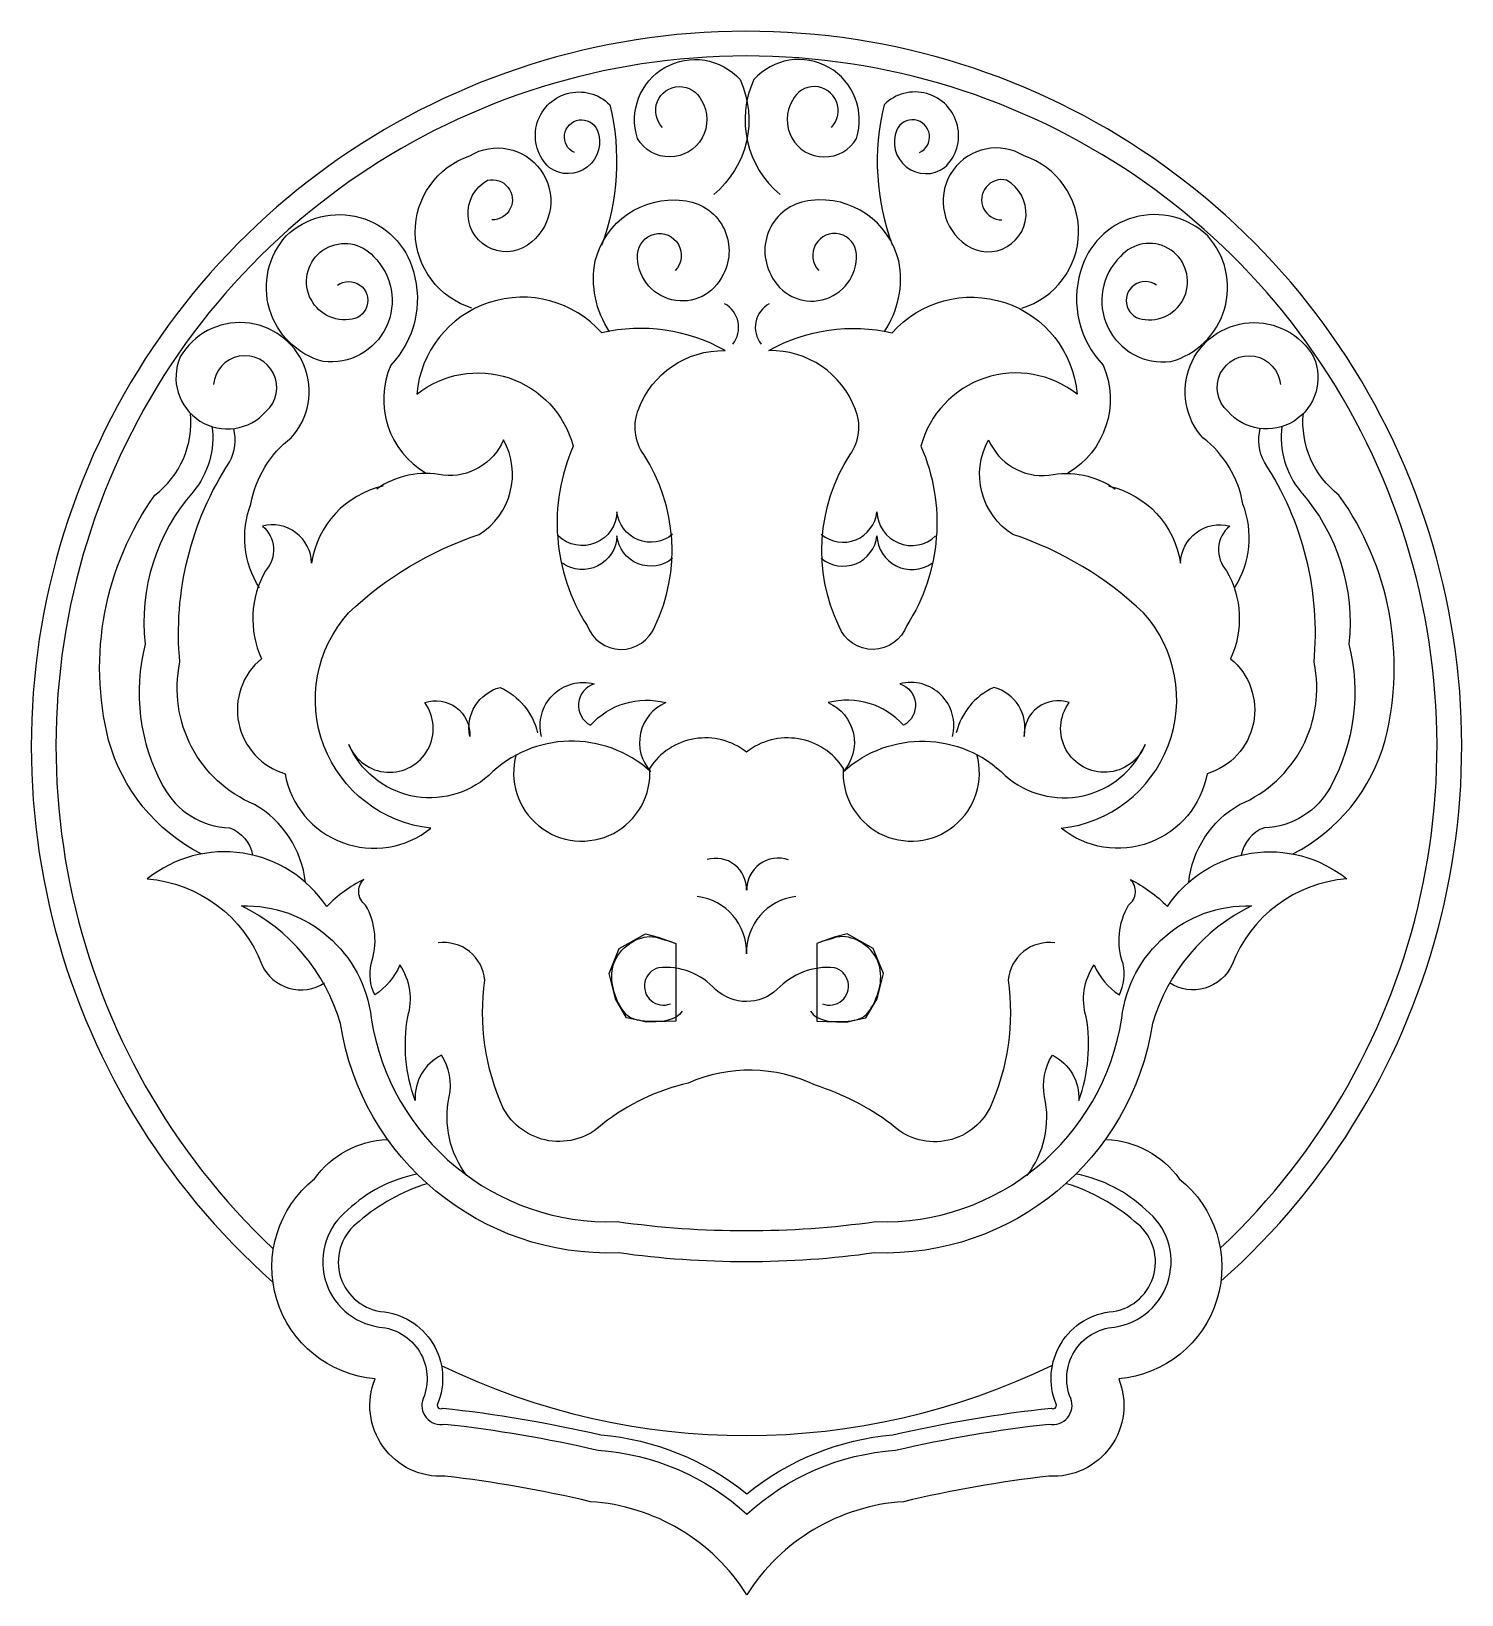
# Model space of a CAD drawing. Header units: metres. Extents: x 8019.3 to 8097.3, y 804 to 889.4.
import ezdxf

# ---------------------------------------------------------------- set-up
doc = ezdxf.new("R2010")
doc.units = ezdxf.units.M
for name, color, linetype in [('3', 3, 'Continuous'), ('4', 4, 'Continuous'), ('7', 7, 'Continuous')]:
    doc.layers.add(name, color=color, linetype=linetype)

msp = doc.modelspace()

# ---------------------------------------------------------------- linework, layer by layer
at = {"layer": '3'}
for points in [[(8029.13, 867.83, -0.21), (8028.1, 864.26, 0.21), (8025.48, 855.95, 0.19), (8026.47, 848.18, 0.27), (8030.09, 845.92, -0.27), (8031.35, 844.42)], [(8087.52, 867.83, 0.21), (8088.55, 864.26, -0.21), (8091.17, 855.95, -0.19), (8090.18, 848.18, -0.27), (8086.56, 845.92, 0.27), (8085.3, 844.42)], [(8054.27, 861.94, -0.6), (8051.23, 863.17, -0.65), (8048.03, 861.85, -0.65)], [(8062.38, 861.94, 0.6), (8065.42, 863.17, 0.65), (8068.62, 861.85, 0.65)], [(8054.27, 860.63, -0.6), (8051.23, 861.86, -0.6), (8048.25, 860.36, -0.6)], [(8062.38, 860.63, 0.6), (8065.42, 861.86, 0.6), (8068.41, 860.36, 0.6)], [(8040.32, 827.01, 0.14), (8036.55, 825.06, 0.66), (8038.26, 818.66, -0.51), (8040.66, 814.77, 0.6), (8041.83, 813.37, -0.03), (8050.21, 811.94, -0.17), (8058.32, 808.44, -0.17), (8066.43, 811.94, -0.03), (8074.81, 813.37, 0.6), (8075.99, 814.77, -0.51), (8078.38, 818.66, 0.66), (8080.09, 825.06, 0.14), (8076.33, 827.01)]]:
    msp.add_lwpolyline(points, format="xyb", dxfattribs=at)
msp.add_arc((8058.3, 850.37), 37.68, 313.33, 226.74, dxfattribs=at)
at = {"layer": '4'}
for points in [[(8077.95, 828.9, -0.23), (8081.92, 826.75, -0.68), (8078.61, 815.84, -0.55), (8074.8, 810.52, 0.03), (8066.86, 809.13, 0.24), (8058.32, 804.05, 0.24), (8049.78, 809.13, 0.03), (8041.84, 810.52, -0.55), (8038.03, 815.84, -0.68), (8034.72, 826.75, -0.23), (8038.69, 828.9)], [(8040.86, 826.49, 0.1), (8037.16, 824.43, 0.67), (8038.33, 819.51, -0.51), (8041.44, 814.45, 0.77), (8041.72, 814.24, -0.03), (8050.35, 812.78, -0.15), (8058.32, 809.56, -0.15), (8066.29, 812.78, -0.03), (8074.92, 814.24, 0.77), (8075.2, 814.45, -0.51), (8078.31, 819.51, 0.67), (8079.48, 824.43, 0.1), (8075.78, 826.49)], [(8041.64, 816.57, 0.23), (8075, 816.59, 0.23)]]:
    msp.add_lwpolyline(points, format="xyb", dxfattribs=at)
msp.add_arc((8058.3, 850.37), 39.03, 311.56, 228.54, dxfattribs=at)
at = {"layer": '7'}
for points in [[(8053.72, 884.15, -1.19), (8055.84, 885.62, -1.01), (8052.35, 883.55, -0.81), (8057.95, 886.76, -0.34), (8056.51, 880.49)], [(8062.93, 884.15, 1.19), (8060.81, 885.62, 1.01), (8064.3, 883.55, 0.81), (8058.7, 886.76, 0.34), (8060.14, 880.49)], [(8048.91, 882.78, -1.44), (8050.15, 884.02, -0.76), (8047.54, 881.96, -1.02), (8050.84, 885.39, -0.15), (8050.39, 877.7)], [(8067.74, 882.78, 1.44), (8066.5, 884.02, 0.76), (8069.11, 881.96, 1.02), (8065.81, 885.39, 0.15), (8066.26, 877.7)], [(8043.32, 874.29, -0.73), (8043.2, 882.6, -0.93), (8046.58, 877.9, -1.12), (8044.17, 881.27, -1.13), (8044.41, 879.1)], [(8073.33, 874.29, 0.73), (8073.45, 882.6, 0.93), (8070.07, 877.9, 1.12), (8072.49, 881.27, 1.13), (8072.24, 879.1)], [(8050.83, 873, -0.2), (8050.05, 876.86, -0.38), (8054.83, 880.16, -0.54), (8057.02, 876.12, -0.83), (8052.36, 877.23, -1.44), (8054.41, 876.34)], [(8065.82, 873, 0.2), (8066.61, 876.86, 0.38), (8061.82, 880.16, 0.54), (8059.63, 876.12, 0.83), (8064.3, 877.23, 1.44), (8062.25, 876.34)], [(8035.98, 875.54, -1.37), (8036.61, 873.66, -1.65), (8037.94, 877.11, -0.72), (8035.2, 871.37, -0.56), (8033.18, 878.23, -0.57), (8040.12, 876.29, -0.27), (8038.89, 871.18, 0.38), (8040.82, 865.27)], [(8080.67, 875.54, 1.37), (8080.05, 873.66, 1.65), (8078.71, 877.11, 0.72), (8081.45, 871.37, 0.56), (8083.47, 878.23, 0.57), (8076.53, 876.29, 0.27), (8077.76, 871.18, -0.38), (8075.83, 865.27)], [(8052.41, 868.75, -0.32), (8057.13, 871.97, 0.19), (8050.4, 872.93, 0.66), (8040.31, 869.59, -0.54), (8048.84, 866.75, 0.25), (8049.6, 856.96, 0.69), (8053.3, 856.91, 0.26), (8052.7, 866.29, -0.26), (8052.42, 868.79)], [(8064.24, 868.75, 0.32), (8059.52, 871.97, -0.19), (8066.25, 872.93, -0.66), (8076.34, 869.59, 0.54), (8067.82, 866.75, -0.25), (8067.05, 856.96, -0.69), (8063.35, 856.91, -0.26), (8063.95, 866.29, 0.26), (8064.23, 868.79)], [(8031.72, 859.02, -0.24), (8031.26, 863.59, -0.19), (8033.46, 867.21, 1.11), (8027.4, 871.62, 0.86), (8032.09, 868.66, 1.47), (8029.21, 870.11)], [(8084.93, 859.02, 0.24), (8085.39, 863.59, 0.19), (8083.2, 867.21, -1.11), (8089.25, 871.62, -0.86), (8084.56, 868.66, -1.47), (8087.44, 870.11)], [(8028.54, 844.49, -0.21), (8023.49, 850.71, -0.22), (8026.02, 864.08, 0.26), (8027.96, 868.55)], [(8088.11, 844.49, 0.21), (8093.16, 850.71, 0.22), (8090.63, 864.08, -0.26), (8088.69, 868.55)], [(8034.23, 842.94, 0.24), (8031.45, 847.19, -0.36), (8027.38, 854.95, -0.17), (8030.09, 865.88, 0.19), (8030.32, 867.72)], [(8082.43, 842.94, -0.24), (8085.21, 847.19, 0.36), (8089.27, 854.95, 0.17), (8086.56, 865.88, -0.19), (8086.34, 867.72)], [(8038.47, 864.57, 0.31), (8034.57, 860.37, 0.48), (8031.88, 862.39, -0.43), (8032.05, 859.95, 0.24), (8031.83, 855.15, 0.6), (8033.12, 848.87, 0.57), (8041.07, 845.89, -0.61), (8036.58, 857.65, -0.11), (8043.71, 861.93, 0.4), (8045.04, 867.1, -0.33), (8041.75, 865.16, 0.21), (8038.13, 864.41)], [(8078.08, 864.57, -0.31), (8081.98, 860.37, -0.48), (8084.67, 862.39, 0.43), (8084.5, 859.95, -0.24), (8084.72, 855.15, -0.6), (8083.43, 848.87, -0.57), (8075.48, 845.89, 0.61), (8079.97, 857.65, 0.11), (8072.84, 861.93, -0.4), (8071.51, 867.1, 0.33), (8074.8, 865.16, -0.21), (8078.42, 864.41)], [(8047.11, 850.91, -0.57), (8049.99, 853.78, 0.66), (8049.78, 851.52, -0.28), (8053.89, 852.75, 0.51), (8053.07, 848.98, 0.4), (8044.23, 848.77, -0.51), (8036.6, 850.46, 1.14), (8040.74, 852.75, -0.53), (8043.2, 850.91, -0.4), (8044.86, 853.58, -0.23), (8046.9, 851.11)], [(8069.54, 850.91, 0.57), (8066.67, 853.78, -0.66), (8066.87, 851.52, 0.28), (8062.76, 852.75, -0.51), (8063.58, 848.98, -0.4), (8072.42, 848.77, 0.51), (8080.05, 850.46, -1.14), (8075.91, 852.75, 0.53), (8073.45, 850.91, 0.4), (8071.79, 853.58, 0.23), (8069.75, 851.11)], [(8063.58, 849.18, 0.44), (8058.3, 850.05, 0.44), (8053.02, 849.18)], [(8043.04, 826.93, -0.22), (8042.08, 831.23, 0.19), (8041.66, 833.51, 0.3), (8040.22, 831.03, -0.13), (8039.81, 835.59, 0.23), (8039.38, 838.43, -0.15), (8038.01, 836.79, -0.16), (8037.81, 838.49, 0.22), (8037.51, 841.7, -0.46), (8037.41, 843.1, 0.08), (8035.39, 841.62, 0.44), (8025.6, 843.13, -0.29), (8031.85, 838.45, 0.46), (8035.27, 837.45)], [(8073.61, 826.93, 0.22), (8074.57, 831.23, -0.19), (8074.99, 833.51, -0.3), (8076.43, 831.03, 0.13), (8076.84, 835.59, -0.23), (8077.27, 838.43, 0.15), (8078.65, 836.79, 0.16), (8078.85, 838.49, -0.22), (8079.15, 841.7, 0.46), (8079.25, 843.1, -0.08), (8081.27, 841.62, -0.44), (8091.06, 843.13, 0.29), (8084.8, 838.45, -0.46), (8081.39, 837.45)], [(8075.13, 839.63, 0.43), (8072.58, 837.6, -0.14), (8071.59, 830.64, -0.51), (8066.18, 829.76, 0.08), (8062.07, 831.86, 0.22), (8055.12, 831.98, 0.11), (8050.46, 829.76, -0.5), (8045.01, 830.64, -0.14), (8044.02, 837.6, 0.43), (8041.47, 839.63)], [(8062.44, 836.31, 1.06), (8063.1, 838.28, 0.23), (8059.98, 837.1, -0.39), (8056.62, 837.08, 0.24), (8053.5, 838.28, 1.06), (8054.15, 836.31)]]:
    msp.add_lwpolyline(points, format="xyb", dxfattribs=at)
msp.add_lwpolyline([(8085.86, 841.66, 0.21), (8080.46, 835.23, -0.38), (8065.29, 822.71, -0.07), (8051.32, 822.71, -0.38), (8036.14, 835.23, 0.21), (8030.74, 841.66, -0.39), (8037.82, 835.52, 0.38), (8051.25, 824.42, 0.07), (8065.35, 824.42, 0.38), (8078.78, 835.52, -0.39)], format="xyb", close=True, dxfattribs=at)
for points in [[(8054.79, 835.9), (8054.79, 835.9), (8054.64, 835.72), (8054.46, 835.58), (8054.25, 835.48), (8054.03, 835.42), (8053.8, 835.37), (8053.57, 835.35), (8053.35, 835.34), (8053.16, 835.34), (8052.99, 835.34), (8052.86, 835.35), (8052.74, 835.36), (8052.64, 835.37), (8052.56, 835.38), (8052.49, 835.39), (8052.42, 835.41), (8052.35, 835.42), (8052.29, 835.44), (8052.22, 835.46), (8052.14, 835.48), (8052.07, 835.5), (8051.99, 835.54), (8051.92, 835.58), (8051.84, 835.64), (8051.76, 835.7), (8051.69, 835.78), (8051.61, 835.88), (8051.53, 835.98), (8051.46, 836.09), (8051.39, 836.22), (8051.32, 836.35), (8051.25, 836.49), (8051.19, 836.64), (8051.13, 836.79), (8051.08, 836.95), (8051.04, 837.11), (8051, 837.28), (8050.97, 837.44), (8050.95, 837.61), (8050.95, 837.78), (8050.95, 837.96), (8050.97, 838.13), (8051.01, 838.3), (8051.05, 838.47), (8051.11, 838.63), (8051.19, 838.79), (8051.28, 838.94), (8051.38, 839.09), (8051.5, 839.23), (8051.63, 839.36), (8051.77, 839.48), (8051.92, 839.59), (8052.07, 839.69), (8052.23, 839.78), (8052.4, 839.85), (8052.56, 839.9), (8052.71, 839.94), (8052.87, 839.97), (8053.02, 839.98), (8053.19, 839.97), (8053.37, 839.94), (8053.58, 839.88), (8053.82, 839.81), (8054.11, 839.72), (8054.44, 839.6), (8054.45, 835.36), (8052.83, 835.31), (8052.38, 835.42), (8051.76, 835.55), (8051.15, 836.58), (8050.8, 837.96), (8051.35, 839.33), (8052.78, 840.12), (8053.48, 839.95), (8054.44, 839.6)], [(8061.79, 835.9), (8061.79, 835.9), (8061.94, 835.72), (8062.12, 835.58), (8062.33, 835.48), (8062.55, 835.42), (8062.78, 835.37), (8063.01, 835.35), (8063.22, 835.34), (8063.42, 835.34), (8063.58, 835.34), (8063.72, 835.35), (8063.84, 835.36), (8063.93, 835.37), (8064.02, 835.38), (8064.09, 835.39), (8064.16, 835.41), (8064.22, 835.42), (8064.29, 835.44), (8064.36, 835.46), (8064.43, 835.48), (8064.51, 835.5), (8064.58, 835.54), (8064.66, 835.58), (8064.73, 835.64), (8064.81, 835.7), (8064.89, 835.78), (8064.97, 835.88), (8065.04, 835.98), (8065.11, 836.09), (8065.19, 836.22), (8065.26, 836.35), (8065.32, 836.49), (8065.38, 836.64), (8065.44, 836.79), (8065.49, 836.95), (8065.54, 837.11), (8065.58, 837.28), (8065.61, 837.44), (8065.62, 837.61), (8065.63, 837.78), (8065.62, 837.96), (8065.6, 838.13), (8065.57, 838.3), (8065.52, 838.47), (8065.46, 838.63), (8065.39, 838.79), (8065.3, 838.94), (8065.19, 839.09), (8065.08, 839.23), (8064.95, 839.36), (8064.81, 839.48), (8064.66, 839.59), (8064.5, 839.69), (8064.34, 839.78), (8064.18, 839.85), (8064.02, 839.9), (8063.86, 839.94), (8063.71, 839.97), (8063.55, 839.98), (8063.39, 839.97), (8063.2, 839.94), (8062.99, 839.88), (8062.75, 839.81), (8062.47, 839.72), (8062.13, 839.6), (8062.13, 835.36), (8063.75, 835.31), (8064.19, 835.42), (8064.81, 835.55), (8065.43, 836.58), (8065.77, 837.96), (8065.22, 839.33), (8063.8, 840.12), (8063.09, 839.95), (8062.13, 839.6)]]:
    msp.add_lwpolyline(points, dxfattribs=at)
for centre, radius, start, end in [((8056.4, 873.24), 1.47, 321.42, 61.22), ((8060.25, 873.24), 1.47, 118.78, 218.58), ((8049.31, 848.91), 3.72, 164.32, 4.25), ((8067.29, 848.91), 3.72, 175.75, 15.68), ((8056.63, 842.58), 1.67, 357.64, 106.81), ((8060.03, 842.54), 1.72, 71.04, 181.16), ((8055.24, 839.13), 3.06, 358.27, 82.98), ((8061.36, 839.13), 3.06, 97.02, 181.73)]:
    msp.add_arc(centre, radius, start, end, dxfattribs=at)

doc.saveas('drawing.dxf')
